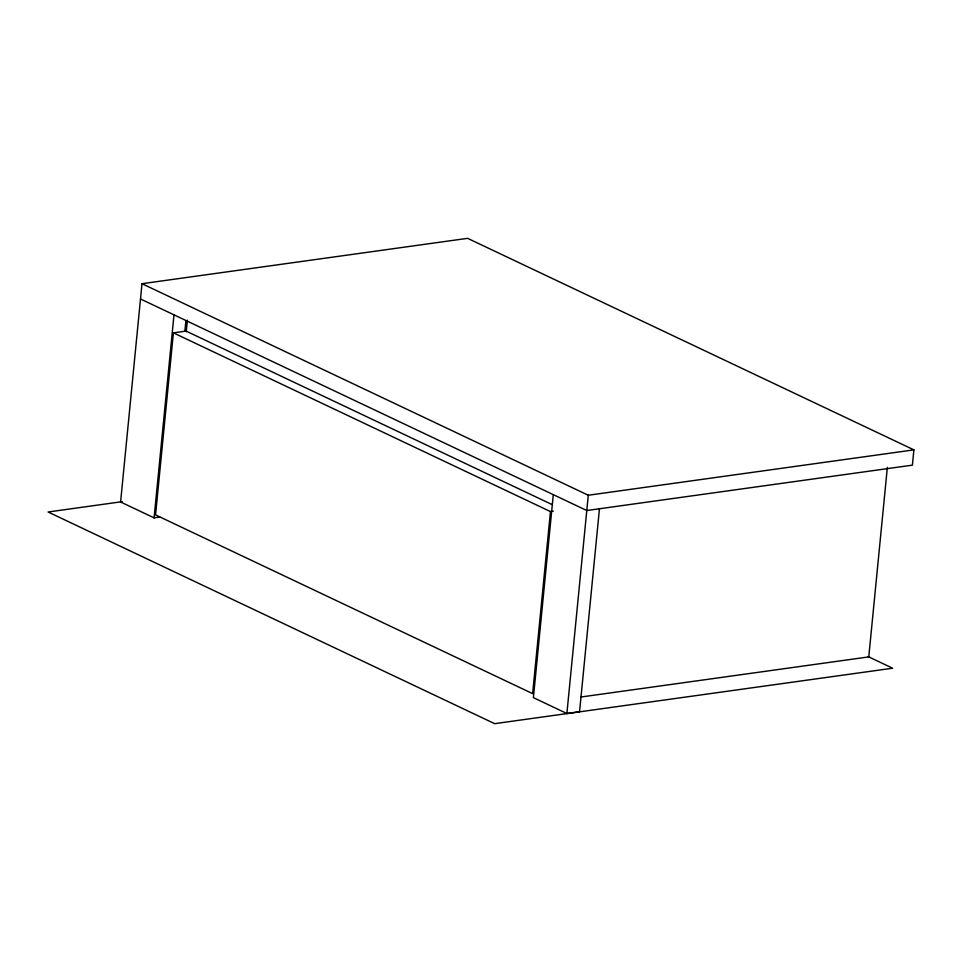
<?xml version="1.0" encoding="UTF-8"?>
<svg xmlns="http://www.w3.org/2000/svg" width="962" height="962" viewBox="0 0 962 962"><rect width="100%" height="100%" fill="white"/><g stroke="black" fill="none" stroke-linecap="round" stroke-linejoin="round"><path stroke-width="1.44" d="M140.5 298.978L586.796 510.521L912.397 465.151L913.9 449.867L467.616 238.335L142.003 283.706L120.599 501.984L154.088 517.857L159.716 517.075M154.088 517.857L173.99 314.851M173.4 332.852L155.543 514.886L532.623 693.626L550.468 511.58L173.4 332.852L186.063 331.084L552.284 504.665M184.896 331L185.931 320.55M186.255 331.806L187.386 320.166M553.294 494.648L533.393 697.642L566.883 713.515L579.545 711.76L599.458 508.754M566.883 713.515L588.287 495.238L142.003 283.706M887.361 467.34L868.77 656.902L581.036 696.993M122.342 501.647L48.1 512L494.672 723.664L892.64 668.217L868.205 656.637M588.287 495.238L913.9 449.867M550.468 511.58L553.282 511.183"/></g></svg>
